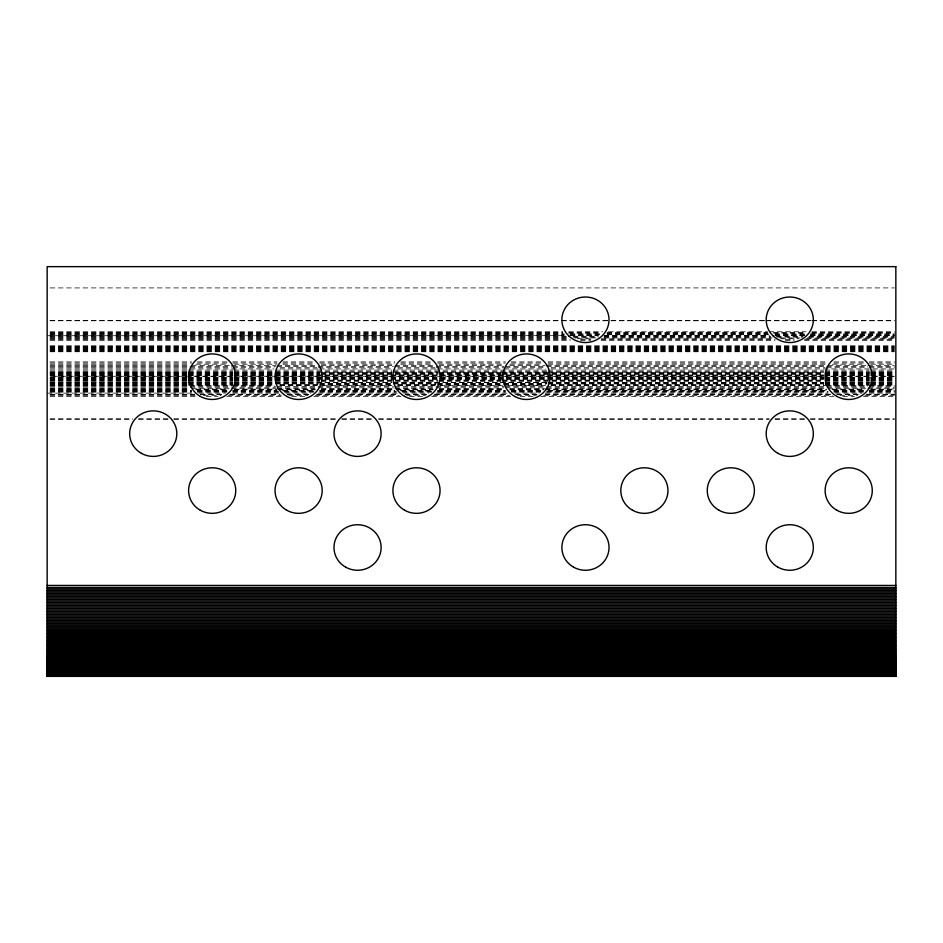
<?xml version="1.0" encoding="UTF-8"?>
<svg xmlns="http://www.w3.org/2000/svg" width="943" height="943" viewBox="0 0 943 943"><rect width="100%" height="100%" fill="white"/><g stroke="black" fill="none" stroke-linecap="round" stroke-linejoin="round"><path stroke-width="0.71" stroke-dasharray="4.71 3.54" d="M50.097 287.921L894.377 287.921M50.097 320.431L764.714 320.431M766.188 320.431L810.391 320.431M811.864 320.431L894.377 320.431M50.097 320.761L764.714 320.761M766.188 320.761L810.391 320.761M811.864 320.761L894.377 320.761M50.097 331.759L562.853 331.759M568.747 331.759L602.636 331.759M608.53 331.759L767.661 331.759M769.134 331.759L805.97 331.759M811.864 331.759L894.377 331.759M50.097 332.478L562.853 332.478M568.747 332.478L601.163 332.478M607.056 332.478L767.661 332.478M773.555 332.478L805.97 332.478M811.864 332.478L894.377 332.478M50.097 333.209L562.853 333.209M568.747 333.209L601.163 333.209M607.056 333.209L767.661 333.209M773.555 333.209L805.97 333.209M811.864 333.209L894.377 333.209M50.097 333.952L564.327 333.952M570.22 333.952L601.163 333.952M607.056 333.952L769.134 333.952M775.028 333.952L804.497 333.952M810.391 333.952L894.377 333.952M50.097 334.718L564.327 334.718M570.22 334.718L601.163 334.718M607.056 334.718L769.134 334.718M775.028 334.718L804.497 334.718M810.391 334.718L894.377 334.718M50.097 335.496L564.327 335.496M570.22 335.496L598.216 335.496M604.109 335.496L769.134 335.496M775.028 335.496L804.497 335.496M810.391 335.496L894.377 335.496M47.15 335.732L564.327 335.661M570.22 335.661L598.216 335.732M604.109 335.732L769.134 335.661M775.028 335.732L804.497 335.661M810.391 335.732L894.377 335.661M50.097 336.286L567.273 336.286M573.167 336.286L598.216 336.286M604.109 336.286L770.608 336.286M776.502 336.286L803.023 336.286M808.917 336.286L894.377 336.286M50.097 337.099L567.273 337.099M573.167 337.099L598.216 337.099M604.109 337.099L770.608 337.099M776.502 337.099L803.023 337.099M808.917 337.099L894.377 337.099M50.097 337.924L567.273 337.924M574.641 337.924L596.742 337.924M604.109 337.924L772.081 337.924M779.448 337.924L800.077 337.924M807.444 337.924L894.377 337.924M50.097 338.761L568.747 338.761M577.587 338.761L593.795 338.761M601.163 338.761L773.555 338.761M780.922 338.761L798.603 338.761M805.97 338.761L894.377 338.761M50.097 339.621L570.22 339.621M580.534 339.621L590.848 339.621M601.163 339.621L775.028 339.621M785.342 339.621L794.183 339.621M804.497 339.621L894.377 339.621M50.097 340.494L570.22 340.494M580.534 340.494L590.848 340.494M601.163 340.494L775.028 340.494M785.342 340.494L794.183 340.494M804.497 340.494L894.377 340.494M50.097 345.786L894.377 345.786M50.097 346.387L894.377 346.387M50.097 347.012L894.377 347.012M50.097 347.649L894.377 347.649M50.097 348.309L894.377 348.309M50.097 348.969L894.377 348.969M50.097 349.641L894.377 349.641M50.097 350.336L894.377 350.336M50.097 351.044L894.377 351.044M50.097 351.763L894.377 351.763M50.097 361.888L191.547 361.888M197.441 361.888L226.909 361.888M232.803 361.888L277.006 361.888M282.9 361.888L313.842 361.888M319.736 361.888L394.881 361.888M400.775 361.888L431.717 361.888M437.611 361.888L505.389 361.888M511.283 361.888L542.225 361.888M548.119 361.888L828.072 361.888M833.966 361.888L863.434 361.888M869.328 361.888L894.377 361.888M50.097 363.031L191.547 363.031M197.441 363.031L226.909 363.031M232.803 363.031L277.006 363.031M282.9 363.031L313.842 363.031M319.736 363.031L394.881 363.031M400.775 363.031L431.717 363.031M437.611 363.031L505.389 363.031M511.283 363.031L542.225 363.031M548.119 363.031L828.072 363.031M833.966 363.031L863.434 363.031M869.328 363.031L894.377 363.031M50.097 364.198L190.073 364.198M195.967 364.198L228.383 364.198M234.277 364.198L277.006 364.198M282.9 364.198L315.316 364.198M321.209 364.198L394.881 364.198M400.775 364.198L433.191 364.198M439.084 364.198L503.916 364.198M509.809 364.198L542.225 364.198M548.119 364.198L826.598 364.198M832.492 364.198L864.908 364.198M870.802 364.198L894.377 364.198M50.097 365.365L190.073 365.365M191.547 365.365L229.856 365.365M231.33 365.365L275.533 365.365M277.006 365.365L315.316 365.365M321.209 365.365L393.408 365.365M394.881 365.365L433.191 365.365M439.084 365.365L503.916 365.365M509.809 365.365L545.172 365.365M546.645 365.365L826.598 365.365M828.072 365.365L866.381 365.365M867.855 365.365L894.377 365.365M50.097 366.544L188.6 366.544M190.073 366.544L231.33 366.544M232.803 366.544L275.533 366.544M277.006 366.544L316.789 366.544M318.262 366.544L393.408 366.544M394.881 366.544L434.664 366.544M436.137 366.544L503.916 366.544M505.389 366.544L545.172 366.544M546.645 366.544L825.125 366.544M826.598 366.544L867.855 366.544M869.328 366.544L894.377 366.544M50.097 367.735L188.6 367.735M190.073 367.735L231.33 367.735M232.803 367.735L274.059 367.735M279.953 367.735L316.789 367.735M318.262 367.735L391.934 367.735M397.828 367.735L434.664 367.735M436.137 367.735L503.916 367.735M505.389 367.735L545.172 367.735M551.066 367.735L825.125 367.735M826.598 367.735L867.855 367.735M869.328 367.735L894.377 367.735M50.097 368.937L274.059 368.937M279.953 368.937L318.262 368.937M319.736 368.937L391.934 368.937M397.828 368.937L436.137 368.937M437.611 368.937L502.442 368.937M503.916 368.937L545.172 368.937M551.066 368.937L894.377 368.937M50.097 370.139L187.127 370.139M188.6 370.139L232.803 370.139M234.277 370.139L274.059 370.139M275.533 370.139L391.934 370.139M393.408 370.139L546.645 370.139M548.119 370.139L823.652 370.139M825.125 370.139L869.328 370.139M870.802 370.139L894.377 370.139M50.097 371.353L187.127 371.318M188.6 371.353L232.803 371.318M234.277 371.318L274.059 371.353M275.533 371.353L391.934 371.318M393.408 371.353L546.645 371.318M548.119 371.353L823.652 371.318M825.125 371.353L869.328 371.318M870.802 371.353L894.377 371.318M50.097 372.285L187.127 372.285M188.6 372.285L232.803 372.285M234.277 372.285L274.059 372.285M275.533 372.285L391.934 372.285M393.408 372.285L546.645 372.285M548.119 372.285L823.652 372.285M825.125 372.285L869.328 372.285M870.802 372.285L894.377 372.285M50.097 372.579L187.127 372.579M188.6 372.579L232.803 372.579M234.277 372.579L319.736 372.579M321.209 372.579L437.611 372.579M439.084 372.579L500.969 372.579M502.442 372.579L823.652 372.579M825.125 372.579L869.328 372.579M870.802 372.579L894.377 372.579M50.097 373.263L187.127 373.263M188.6 373.263L232.803 373.263M234.277 373.263L319.736 373.263M321.209 373.263L437.611 373.263M439.084 373.263L500.969 373.263M502.442 373.263L823.652 373.263M825.125 373.263L869.328 373.263M870.802 373.263L894.377 373.263M50.097 373.805L187.127 373.805M188.6 373.805L232.803 373.805M234.277 373.805L319.736 373.805M321.209 373.805L437.611 373.805M439.084 373.805L500.969 373.805M502.442 373.805L823.652 373.805M825.125 373.805L869.328 373.805M870.802 373.805L894.377 373.805M50.097 374.253L187.127 374.253M188.6 374.253L232.803 374.253M234.277 374.253L319.736 374.253M321.209 374.253L437.611 374.253M439.084 374.253L500.969 374.253M502.442 374.253L823.652 374.253M825.125 374.253L869.328 374.253M870.802 374.253L894.377 374.253M50.097 375.055L187.127 375.055M188.6 375.055L232.803 375.055M234.277 375.055L823.652 375.055M825.125 375.055L869.328 375.055M870.802 375.055L894.377 375.055M50.097 375.243L187.127 375.243M188.6 375.243L232.803 375.243M234.277 375.243L823.652 375.243M825.125 375.243L869.328 375.243M870.802 375.243L894.377 375.243M50.097 377.247L187.127 377.247M188.6 377.247L232.803 377.247M234.277 377.247L823.652 377.247M825.125 377.247L869.328 377.247M870.802 377.247L894.377 377.247M50.097 377.554L187.127 377.554M188.6 377.554L232.803 377.554M234.277 377.554L823.652 377.554M825.125 377.554L869.328 377.554M870.802 377.554L894.377 377.554M50.097 378.273L187.127 378.273M188.6 378.273L232.803 378.273M234.277 378.273L823.652 378.273M825.125 378.273L869.328 378.273M870.802 378.273L894.377 378.273M50.097 378.815L187.127 378.815M188.6 378.815L232.803 378.815M234.277 378.815L823.652 378.815M825.125 378.815L869.328 378.815M870.802 378.815L894.377 378.815M50.097 379.286L187.127 379.286M188.6 379.286L232.803 379.286M234.277 379.286L823.652 379.286M825.125 379.286L869.328 379.286M870.802 379.286L894.377 379.286M50.097 380.088L187.127 380.088M188.6 380.088L232.803 380.088M234.277 380.088L319.736 380.088M321.209 380.088L437.611 380.088M439.084 380.088L500.969 380.088M502.442 380.088L823.652 380.088M825.125 380.088L869.328 380.088M870.802 380.088L894.377 380.088M50.097 380.324L187.127 380.324M188.6 380.324L232.803 380.324M234.277 380.324L319.736 380.324M321.209 380.324L437.611 380.324M439.084 380.324L500.969 380.324M502.442 380.324L823.652 380.324M825.125 380.324L869.328 380.324M870.802 380.324L894.377 380.324M50.097 381.361L187.127 381.361M188.6 381.361L232.803 381.361M234.277 381.361L319.736 381.361M321.209 381.361L437.611 381.361M439.084 381.361L500.969 381.361M502.442 381.361L823.652 381.361M825.125 381.361L869.328 381.361M870.802 381.361L894.377 381.361M50.097 382.398L187.127 382.398M188.6 382.398L232.803 382.398M234.277 382.398L274.059 382.398M275.533 382.398L391.934 382.398M393.408 382.398L546.645 382.398M548.119 382.398L823.652 382.398M825.125 382.398L869.328 382.398M870.802 382.398L894.377 382.398M50.097 382.646L187.127 382.646M188.6 382.646L232.803 382.646M234.277 382.646L274.059 382.646M275.533 382.646L391.934 382.646M393.408 382.646L546.645 382.646M548.119 382.646L823.652 382.646M825.125 382.646L869.328 382.646M870.802 382.646L894.377 382.646M50.097 383.447L187.127 383.447M188.6 383.447L232.803 383.447M234.277 383.447L274.059 383.447M275.533 383.447L318.262 383.447M319.736 383.447L391.934 383.447M393.408 383.447L436.137 383.447M437.611 383.447L502.442 383.447M503.916 383.447L546.645 383.447M548.119 383.447L823.652 383.447M825.125 383.447L869.328 383.447M870.802 383.447L894.377 383.447M50.097 383.931L187.127 383.931M188.6 383.931L232.803 383.931M234.277 383.931L274.059 383.931M275.533 383.931L318.262 383.931M319.736 383.931L391.934 383.931M393.408 383.931L436.137 383.931M437.611 383.931L502.442 383.931M503.916 383.931L546.645 383.931M548.119 383.931L823.652 383.931M825.125 383.931L869.328 383.931M870.802 383.931L894.377 383.931M50.097 384.508L187.127 384.508M188.6 384.508L232.803 384.508M234.277 384.508L274.059 384.508M279.953 384.508L318.262 384.508M319.736 384.508L391.934 384.508M397.828 384.508L436.137 384.508M437.611 384.508L502.442 384.508M503.916 384.508L545.172 384.508M551.066 384.508L823.652 384.508M825.125 384.508L869.328 384.508M870.802 384.508L894.377 384.508M50.097 385.227L187.127 385.227M188.6 385.227L232.803 385.227M234.277 385.227L274.059 385.227M279.953 385.227L318.262 385.227M319.736 385.227L391.934 385.227M397.828 385.227L436.137 385.227M437.611 385.227L502.442 385.227M503.916 385.227L545.172 385.227M551.066 385.227L823.652 385.227M825.125 385.227L869.328 385.227M870.802 385.227L894.377 385.227M50.097 385.569L188.6 385.569M190.073 385.569L231.33 385.569M232.803 385.569L274.059 385.569M279.953 385.569L316.789 385.569M322.683 385.569L391.934 385.569M397.828 385.569L434.664 385.569M440.558 385.569L502.442 385.569M508.336 385.569L545.172 385.569M551.066 385.569L825.125 385.569M826.598 385.569L867.855 385.569M869.328 385.569L894.377 385.569M50.097 386.63L188.6 386.536M190.073 386.536L231.33 386.63M232.803 386.536L275.533 386.63M277.006 386.63L316.789 386.536M318.262 386.63L393.408 386.63M394.881 386.63L434.664 386.536M436.137 386.63L503.916 386.63M505.389 386.63L545.172 386.536M546.645 386.63L825.125 386.536M826.598 386.63L867.855 386.536M869.328 386.63L894.377 386.536M50.097 387.844L275.533 387.703M277.006 387.844L316.789 387.703M318.262 387.703L393.408 387.844M394.881 387.844L434.664 387.703M436.137 387.703L503.916 387.844M505.389 387.703L545.172 387.844M546.645 387.703L894.377 387.703M50.097 388.775L190.073 388.775M191.547 388.775L229.856 388.775M231.33 388.775L275.533 388.775M277.006 388.775L315.316 388.775M321.209 388.775L393.408 388.775M394.881 388.775L433.191 388.775M439.084 388.775L503.916 388.775M509.809 388.775L545.172 388.775M546.645 388.775L826.598 388.775M828.072 388.775L866.381 388.775M867.855 388.775L894.377 388.775M50.097 389.153L190.073 389.153M195.967 389.153L228.383 389.153M234.277 389.153L277.006 389.153M278.48 389.153L315.316 389.153M321.209 389.153L394.881 389.153M396.355 389.153L433.191 389.153M439.084 389.153L503.916 389.153M509.809 389.153L543.698 389.153M545.172 389.153L826.598 389.153M832.492 389.153L864.908 389.153M870.802 389.153L894.377 389.153M50.097 389.86L190.073 389.86M195.967 389.86L228.383 389.86M234.277 389.86L277.006 389.86M278.48 389.86L315.316 389.86M321.209 389.86L394.881 389.86M396.355 389.86L433.191 389.86M439.084 389.86L503.916 389.86M509.809 389.86L543.698 389.86M545.172 389.86L826.598 389.86M832.492 389.86L864.908 389.86M870.802 389.86L894.377 389.86M50.097 390.461L191.547 390.461M197.441 390.461L226.909 390.461M232.803 390.461L277.006 390.461M282.9 390.461L313.842 390.461M319.736 390.461L394.881 390.461M400.775 390.461L431.717 390.461M437.611 390.461L505.389 390.461M511.283 390.461L542.225 390.461M548.119 390.461L828.072 390.461M833.966 390.461L863.434 390.461M869.328 390.461L894.377 390.461M50.097 390.944L191.547 390.944M197.441 390.944L226.909 390.944M232.803 390.944L277.006 390.944M282.9 390.944L313.842 390.944M319.736 390.944L394.881 390.944M400.775 390.944L431.717 390.944M437.611 390.944L505.389 390.944M511.283 390.944L542.225 390.944M548.119 390.944L828.072 390.944M833.966 390.944L863.434 390.944M869.328 390.944L894.377 390.944M50.097 391.793L191.547 391.793M197.441 391.793L226.909 391.793M232.803 391.793L278.48 391.793M284.373 391.793L313.842 391.793M319.736 391.793L396.355 391.793M402.248 391.793L431.717 391.793M437.611 391.793L505.389 391.793M511.283 391.793L540.752 391.793M546.645 391.793L828.072 391.793M833.966 391.793L863.434 391.793M869.328 391.793L894.377 391.793M50.097 392.04L191.547 392.04M197.441 392.04L226.909 392.04M232.803 392.04L278.48 392.04M284.373 392.04L313.842 392.04M319.736 392.04L396.355 392.04M402.248 392.04L431.717 392.04M437.611 392.04L505.389 392.04M511.283 392.04L540.752 392.04M546.645 392.04L828.072 392.04M833.966 392.04L863.434 392.04M869.328 392.04L894.377 392.04M47.15 393.113L191.547 393.137M198.914 393.113L225.436 393.137M232.803 393.137L279.953 393.113M285.847 393.113L310.895 393.137M318.262 393.113L397.828 393.137M403.722 393.113L428.77 393.137M436.137 393.137L506.863 393.113M514.23 393.137L539.278 393.113M545.172 393.113L828.072 393.137M835.439 393.113L861.961 393.137M869.328 393.113L894.377 393.137M50.097 394.233L194.494 394.233M200.387 394.233L223.963 394.233M229.856 394.233L279.953 394.233M287.32 394.233L309.422 394.233M316.789 394.233L397.828 394.233M405.195 394.233L427.297 394.233M434.664 394.233L508.336 394.233M515.703 394.233L537.805 394.233M545.172 394.233L831.019 394.233M836.913 394.233L860.487 394.233M866.381 394.233L894.377 394.233M50.097 394.445L194.494 394.445M200.387 394.445L223.963 394.445M229.856 394.445L279.953 394.445M287.32 394.445L309.422 394.445M316.789 394.445L397.828 394.445M405.195 394.445L427.297 394.445M434.664 394.445L508.336 394.445M515.703 394.445L537.805 394.445M545.172 394.445L831.019 394.445M836.913 394.445L860.487 394.445M866.381 394.445L894.377 394.445M50.097 395.341L195.967 395.341M203.334 395.341L221.016 395.341M228.383 395.341L281.427 395.341M288.794 395.341L307.948 395.341M315.316 395.341L399.302 395.341M406.669 395.341L425.823 395.341M433.191 395.341L509.809 395.341M517.177 395.341L536.331 395.341M543.698 395.341L832.492 395.341M839.859 395.341L857.541 395.341M864.908 395.341L894.377 395.341M50.097 396.626L197.441 396.626M206.281 396.626L218.069 396.626M226.909 396.626L284.373 396.626M291.741 396.626L305.002 396.626M313.842 396.626L402.248 396.626M409.616 396.626L422.877 396.626M431.717 396.626L511.283 396.626M520.123 396.626L533.384 396.626M540.752 396.626L833.966 396.626M842.806 396.626L854.594 396.626M863.434 396.626L894.377 396.626M50.097 418.763L132.609 418.763M138.503 418.763L167.972 418.763M173.866 418.763L335.944 418.763M341.837 418.763L372.78 418.763M378.673 418.763L769.134 418.763M775.028 418.763L804.497 418.763M810.391 418.763L894.377 418.763M50.097 419.329L132.609 419.329M138.503 419.329L167.972 419.329M173.866 419.329L335.944 419.329M341.837 419.329L372.78 419.329M378.673 419.329L769.134 419.329M775.028 419.329L804.497 419.329M810.391 419.329L894.377 419.329M187.127 376.245L50.097 376.245L187.127 376.304M232.803 376.245L188.6 376.245L232.803 376.304M823.652 376.245L234.277 376.245L823.652 376.304M869.328 376.245L825.125 376.245L869.328 376.304M894.377 376.245L870.802 376.245L894.377 376.304"/><path stroke-width="1.41" d="M47.15 585.45L895.85 585.45M47.15 587.477L895.85 587.477M47.15 588.951L895.85 588.951M47.15 590.424L895.85 590.424M47.15 591.898L895.85 591.898M47.15 593.395L895.85 593.395M47.15 594.88L895.85 594.88M47.15 596.377L895.85 596.377M47.15 597.886L895.85 597.886M47.15 599.383L895.85 599.383M47.15 600.891L895.85 600.891M47.15 602.4L895.85 602.4M47.15 603.909L895.85 603.909M47.15 605.43L895.85 605.43M47.15 606.938L895.85 606.938M47.15 608.447L895.85 608.447M47.15 609.956L895.85 609.956M47.15 611.465L895.85 611.465M47.15 612.974L895.85 612.974M47.15 614.482L895.85 614.482M47.15 615.979L895.85 615.979M47.15 617.476L895.85 617.476M47.15 618.962L895.85 618.962M47.15 620.447L895.85 620.447M47.15 621.92L895.85 621.92M47.15 623.394L895.85 623.394M47.15 624.855L895.85 624.855M47.15 626.305L895.85 626.305M47.15 627.755L895.85 627.755M47.15 629.193L895.85 629.193M47.15 630.619L895.85 630.619M47.15 632.034L895.85 632.034M47.15 633.437L895.85 633.437M47.15 634.828L895.85 634.828M47.15 636.207L895.85 636.207M47.15 637.574L895.85 637.574M47.15 638.93L895.85 638.93M47.15 640.273L895.85 640.273M47.15 641.594L895.85 641.594M47.15 642.902L895.85 642.902M47.15 644.199L895.85 644.199M47.15 645.472L895.85 645.472M47.15 646.733L895.85 646.733M47.15 647.971L895.85 647.971M47.15 649.197L895.85 649.197M47.15 650.399L895.85 650.399M47.15 651.578L895.85 651.578M47.15 652.745L895.85 652.745M47.15 653.888L895.85 653.888M47.15 655.02L895.85 655.02M47.15 656.116L895.85 656.116M47.15 657.2L895.85 657.2M47.15 658.261L895.85 658.261M47.15 659.298L895.85 659.298M47.15 660.312L895.85 660.312M47.15 661.291L895.85 661.291M47.15 662.257L895.85 662.257M47.15 663.2L895.85 663.2M47.15 664.12L895.85 664.12M47.15 665.004L895.85 665.004M47.15 665.876L895.85 665.876M47.15 666.713L895.85 666.713M47.15 667.526L895.85 667.526M47.15 668.316L895.85 668.316M47.15 669.07L895.85 669.07M47.15 669.801L895.85 669.801M47.15 670.508L895.85 670.508M47.15 670.886L895.85 670.886M47.15 671.192L895.85 671.192M47.15 671.84L895.85 671.84M47.15 672.453L895.85 672.453M47.15 673.043L895.85 673.043M47.15 673.608L895.85 673.608M47.15 674.139L895.85 674.139M47.15 674.646L895.85 674.646M47.15 675.117L895.85 675.117M47.15 675.565L895.85 675.565M47.15 675.978L895.85 675.978M47.15 676.237L895.85 676.237M895.85 266.645L47.15 266.645L47.15 676.355L895.85 676.355L895.85 266.645M836.913 510.281A23.575 22.773 0 0 0 872.275 490.56A23.575 22.773 0 0 0 836.913 470.84A23.575 22.773 0 0 0 836.913 510.281M777.975 567.214A23.575 22.773 0 0 0 813.337 547.494A23.575 22.773 0 0 0 777.975 527.774A23.575 22.773 0 0 0 777.975 567.214M777.975 453.359A23.575 22.773 0 0 0 813.337 433.639A23.575 22.773 0 0 0 777.975 413.918A23.575 22.773 0 0 0 777.975 453.359M836.913 396.425A23.575 22.773 0 0 0 872.275 376.705A23.575 22.773 0 0 0 836.913 356.984A23.575 22.773 0 0 0 836.913 396.425M773.177 335.956A23.575 22.773 0 0 0 812.56 325.559A23.575 22.773 0 0 0 783.55 297.811A23.575 22.773 0 0 0 773.177 335.956M719.038 510.281A23.575 22.773 0 0 0 754.4 490.56A23.575 22.773 0 0 0 719.038 470.84A23.575 22.773 0 0 0 719.038 510.281M200.387 510.281A23.575 22.773 0 0 0 235.75 490.56A23.575 22.773 0 0 0 200.387 470.84A23.575 22.773 0 0 0 200.387 510.281M141.45 453.359A23.575 22.773 0 0 0 176.812 433.639A23.575 22.773 0 0 0 141.45 413.918A23.575 22.773 0 0 0 141.45 453.359M200.387 396.425A23.575 22.773 0 0 0 235.75 376.705A23.575 22.773 0 0 0 200.387 356.984A23.575 22.773 0 0 0 200.387 396.425M286.825 510.281A23.575 22.773 0 0 0 322.188 490.56A23.575 22.773 0 0 0 286.825 470.84A23.575 22.773 0 0 0 286.825 510.281M286.825 396.425A23.575 22.773 0 0 0 322.188 376.705A23.575 22.773 0 0 0 286.825 356.984A23.575 22.773 0 0 0 286.825 396.425M404.7 396.425A23.575 22.773 0 0 0 440.063 376.705A23.575 22.773 0 0 0 404.7 356.984A23.575 22.773 0 0 0 404.7 396.425M345.763 453.359A23.575 22.773 0 0 0 381.125 433.639A23.575 22.773 0 0 0 345.763 413.918A23.575 22.773 0 0 0 345.763 453.359M345.763 567.214A23.575 22.773 0 0 0 381.125 547.494A23.575 22.773 0 0 0 345.763 527.774A23.575 22.773 0 0 0 345.763 567.214M404.7 510.281A23.575 22.773 0 0 0 440.063 490.56A23.575 22.773 0 0 0 404.7 470.84A23.575 22.773 0 0 0 404.7 510.281M568.853 335.956A23.575 22.773 0 0 0 608.247 325.559A23.575 22.773 0 0 0 579.238 297.811A23.575 22.773 0 0 0 568.853 335.956M514.725 396.425A23.575 22.773 0 0 0 550.087 376.705A23.575 22.773 0 0 0 514.725 356.984A23.575 22.773 0 0 0 514.725 396.425M573.662 567.214A23.575 22.773 0 0 0 609.025 547.494A23.575 22.773 0 0 0 573.662 527.774A23.575 22.773 0 0 0 573.662 567.214M632.6 510.281A23.575 22.773 0 0 0 667.962 490.56A23.575 22.773 0 0 0 632.6 470.84A23.575 22.773 0 0 0 632.6 510.281"/></g></svg>
